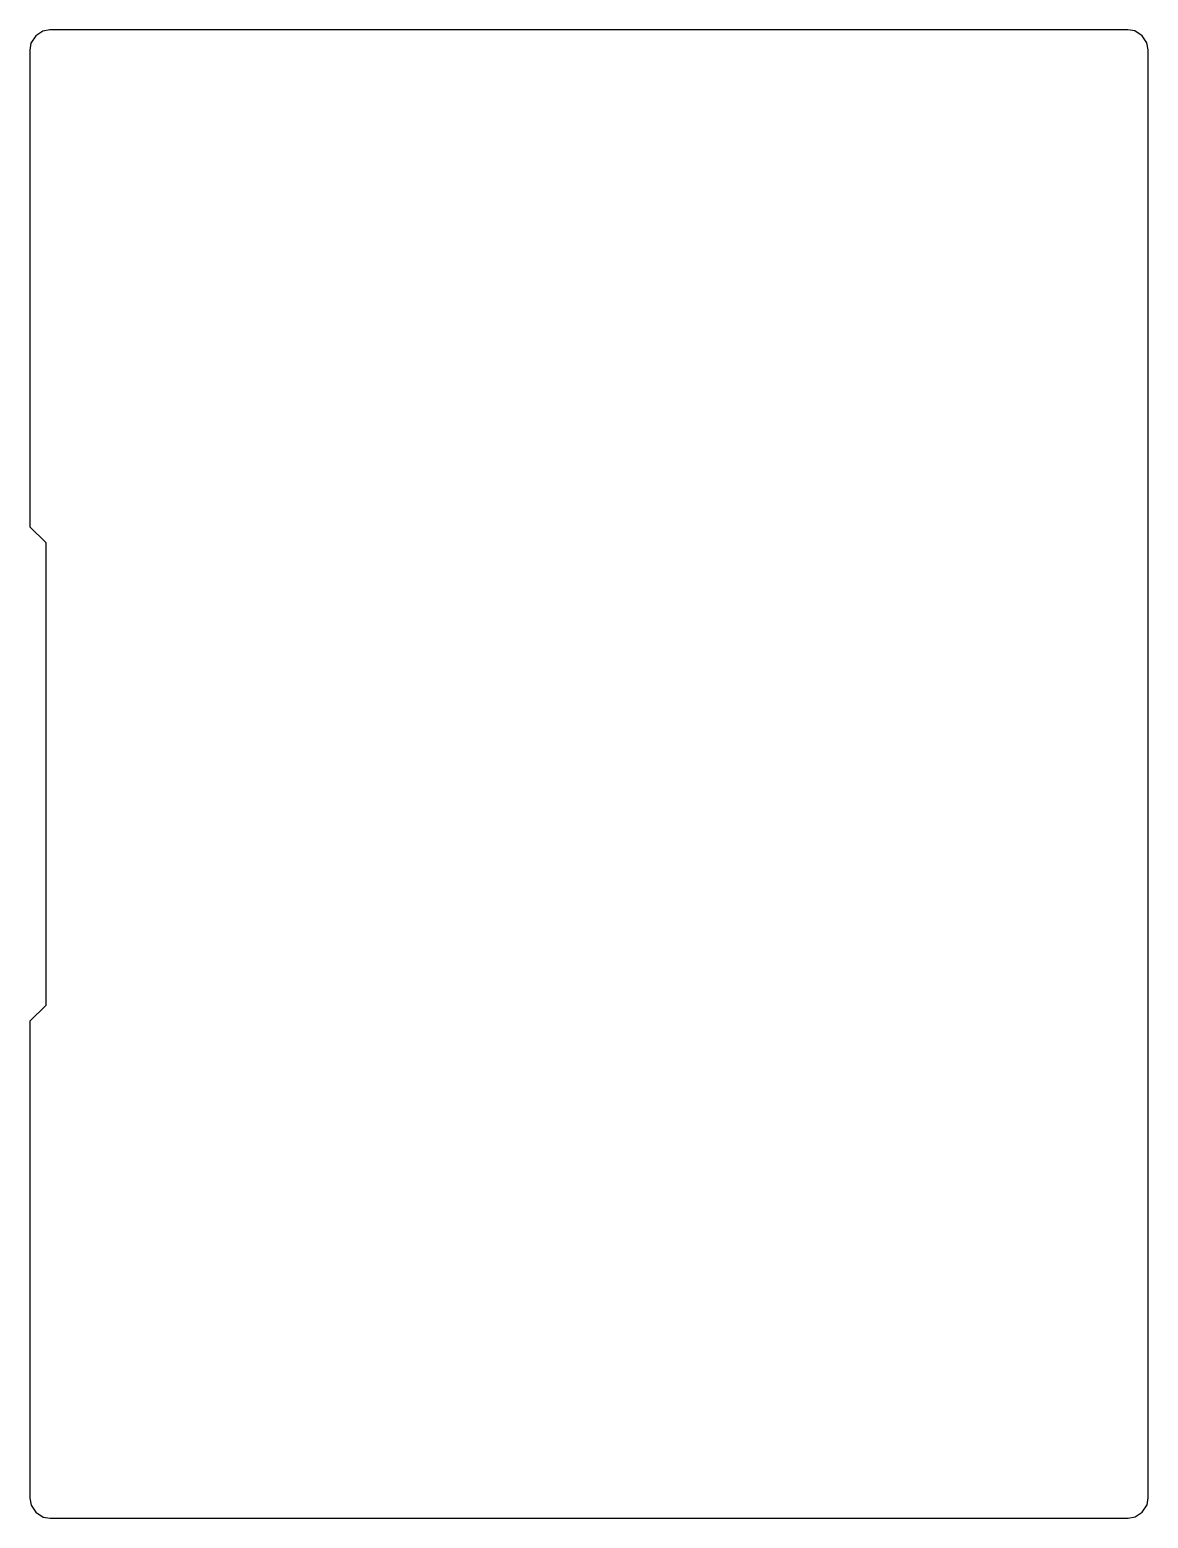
# Model space of a CAD drawing. Header units: millimetres. Extents: x -35.4 to 35.4, y -45.5 to 48.7.
import ezdxf

# ---------------------------------------------------------------- set-up
doc = ezdxf.new("R2010")
doc.units = ezdxf.units.MM
doc.layers.get('0').update_dxf_attribs({"linetype": 'CONTINUOUS'})

msp = doc.modelspace()

# ---------------------------------------------------------------- linework, layer by layer
msp.add_lwpolyline([(-35.023, 48.323), (-35.334, 47.859), (-35.4, 47.413), (-35.399, 17.248), (-34.399, 16.248), (-34.398, -13.048), (-35.398, -14.048), (-35.407, -44.234), (-35.318, -44.677), (-35.02, -45.123), (-34.555, -45.434), (-34.11, -45.5), (-21.999, -45.51), (-2.971, -45.499), (34.137, -45.507), (34.58, -45.419), (35.027, -45.121), (35.337, -44.656), (35.403, -44.21), (35.41, 47.436), (35.322, 47.879), (35.023, 48.326), (34.559, 48.636), (34.113, 48.702), (-34.134, 48.71), (-34.577, 48.622)], close=True)

doc.saveas('drawing.dxf')
